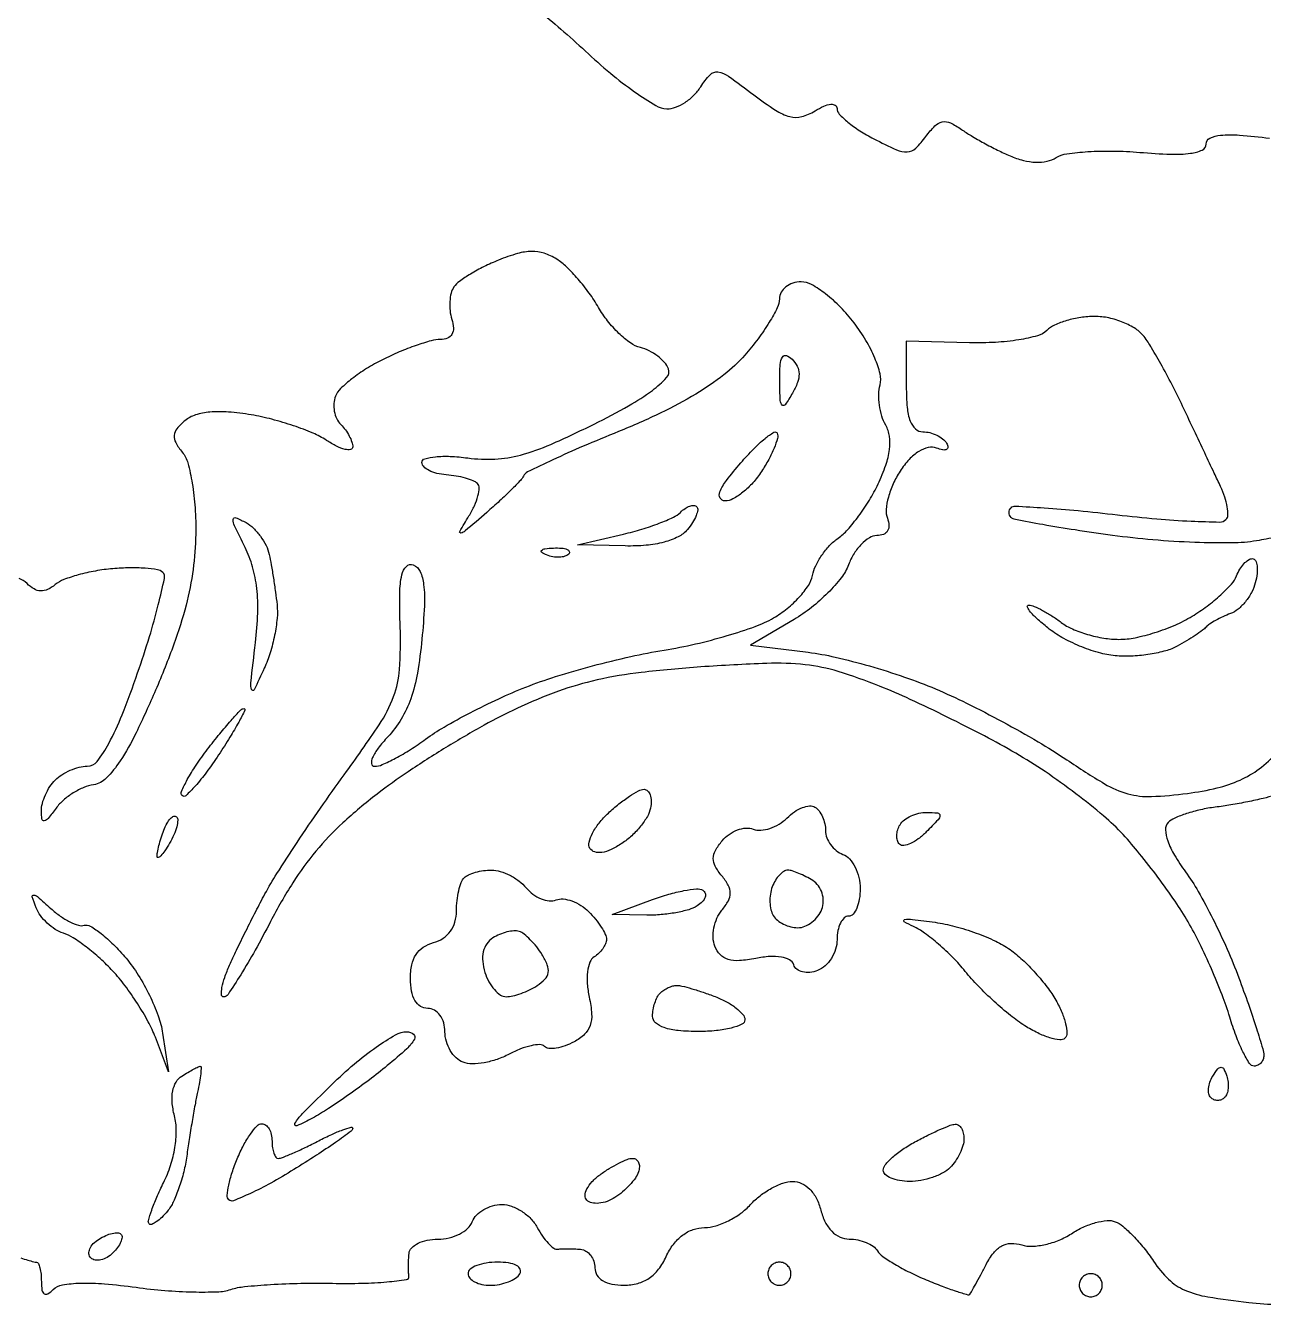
# Model space of a CAD drawing. Extents: x 0 to 102, y 0 to 135.
# Drawn here: x 13.76 to 22.84, y 16.02 to 25.4 of the extents above; entities that cross this region are included whole.
import ezdxf

# ---------------------------------------------------------------- set-up
doc = ezdxf.new("R2010")
doc.units = 0
doc.header["$MEASUREMENT"] = 0

msp = doc.modelspace()

# ---------------------------------------------------------------- linework, layer by layer
for points in [[(17.517671, 25.509524, -0.014416), (17.685251, 25.373215, -0.010283), (17.865142, 25.211496, 0.014989), (18.048528, 25.04973, 0.019325), (18.226769, 24.91304, 0.017408), (18.381256, 24.811656, 0.136138), (18.463233, 24.788496, 0.092206), (18.527034, 24.800051, 0.053054), (18.596933, 24.835475, 0.050561), (18.661955, 24.887639, 0.058919), (18.711489, 24.949402, -0.049492), (18.780238, 25.038508, -0.245468), (18.83814, 25.058556, -0.117749), (18.915319, 25.027505, -0.008669), (19.100337, 24.891393, 0.017723), (19.260757, 24.777795, 0.080897), (19.364796, 24.731424, 0.12825), (19.453022, 24.731184, 0.076616), (19.550031, 24.772808, -0.032185), (19.614566, 24.807553, -0.080035), (19.666101, 24.821806, -0.165429), (19.6983, 24.814681, -0.26204), (19.7118, 24.790689, 0.191014), (19.727902, 24.750079, 0.031309), (19.790765, 24.691134, 0.030628), (19.877675, 24.627846, 0.022734), (19.980618, 24.568534, 0.013347), (20.1471, 24.487999, 0.117666), (20.226808, 24.472702, 0.183169), (20.288341, 24.499224, 0.042559), (20.363593, 24.585643, -0.037334), (20.429561, 24.663015, -0.149237), (20.483774, 24.692201, -0.160612), (20.542633, 24.685049, -0.04519), (20.623526, 24.63768, 0.020331), (20.694389, 24.591312, 0.009802), (20.788607, 24.537473, 0.009702), (20.889171, 24.4851, 0.013721), (20.9808, 24.442711, 0.039263), (21.078175, 24.409644, 0.053235), (21.170047, 24.396461, 0.060883), (21.25183, 24.403468, 0.087079), (21.319279, 24.430471, -0.104533), (21.397383, 24.458647, -0.018884), (21.551829, 24.474166, -0.019625), (21.73711, 24.478453, -0.016659), (21.932629, 24.468782, 0.011575), (22.158567, 24.455302, 0.040238), (22.304598, 24.46173, 0.07428), (22.390604, 24.485784, 0.295637), (22.419, 24.529611, -0.290613), (22.446487, 24.572909, -0.087117), (22.525392, 24.594383, -0.042938), (22.663537, 24.595224, -0.011142), (22.88494, 24.57256, 0.015518)], [(22.920996, 19.752321, -0.019358), (22.837874, 19.72944, -0.008006), (22.72387, 19.704676, -0.007907), (22.600659, 19.681991, -0.010093), (22.486422, 19.665185, 0.023219), (22.378691, 19.646435, 0.024469), (22.275064, 19.618014, 0.025062), (22.188685, 19.584837, 0.092403), (22.140666, 19.551906, 0.213672), (22.120915, 19.500121, 0.070754), (22.137282, 19.4185, 0.049598), (22.186398, 19.313705, 0.024029), (22.268277, 19.190206, -0.02947), (22.360629, 19.047566, -0.012379), (22.468448, 18.845863, -0.012198), (22.57341, 18.623915, -0.015528), (22.658741, 18.414122, -0.004715), (22.728939, 18.219288, -0.006464), (22.788168, 18.04261, -0.004333), (22.834514, 17.89377, -0.073432), (22.842, 17.843072, -0.091245), (22.836585, 17.813649, -0.095768), (22.821082, 17.78864, -0.099547), (22.797959, 17.771905, -0.10742), (22.770791, 17.766, -0.259775), (22.737348, 17.784633, -0.023329), (22.688975, 17.871618, -0.025673), (22.638551, 17.987781, -0.017036), (22.592263, 18.12555, 0.019413), (22.536927, 18.287695, 0.011127), (22.458345, 18.478887, 0.011104), (22.370665, 18.667861, 0.018123), (22.287075, 18.8235, 0.017673), (22.191188, 18.97494, 0.010072), (22.065299, 19.151301, 0.010049), (21.931267, 19.323936, 0.016372), (21.809953, 19.464218, 0.03057), (21.667264, 19.600904, 0.013536), (21.463623, 19.764147, 0.01334), (21.237895, 19.92597, 0.017514), (21.0231, 20.060718, 0.010342), (20.793003, 20.187788, 0.006563), (20.520071, 20.326688, 0.00659), (20.248419, 20.456057, 0.01211), (20.023461, 20.553043, 0.021394), (19.719205, 20.660688, 0.04755), (19.478625, 20.710018, 0.036103), (19.195246, 20.719951, 0.008086), (18.712161, 20.694174, 0.011472), (18.275527, 20.653704, 0.026643), (17.951473, 20.598532, 0.031162), (17.667448, 20.515561, 0.022525), (17.362492, 20.389649, 0.018105), (17.123645, 20.267476, 0.010192), (16.84253, 20.102991, 0.010161), (16.565187, 19.925181, 0.016357), (16.337236, 19.761361, 0.02191), (16.086207, 19.550065, 0.032747), (15.888336, 19.342647, 0.032782), (15.71939, 19.11134, 0.022021), (15.556344, 18.827405, -0.007897), (15.442418, 18.615362, -0.012277), (15.336887, 18.43663, -0.006529), (15.243784, 18.291689, -0.250419), (15.210934, 18.273913, -0.409695), (15.195015, 18.289424, -0.052203), (15.199423, 18.342033, -0.037628), (15.21962, 18.417012, -0.020102), (15.255112, 18.50625, -0.007173), (15.305835, 18.615954, -0.003418), (15.374067, 18.755678, -0.003387), (15.447367, 18.900741, -0.004807), (15.514663, 19.028667, -0.018097), (15.602396, 19.178379, -0.005104), (15.749861, 19.4052, -0.005138), (15.921885, 19.658297, -0.005402), (16.096265, 19.903575, 0.009495), (16.352392, 20.270154, 0.057193), (16.458806, 20.476266, 0.075215), (16.501939, 20.67648, 0.023014), (16.506913, 20.986869, -0.009504), (16.50419, 21.234705, -0.050093), (16.518849, 21.369756, -0.143839), (16.552003, 21.431327, -0.297744), (16.603152, 21.442355, -0.201856), (16.653056, 21.394469, -0.073139), (16.678972, 21.297694, -0.041348), (16.684104, 21.14217, -0.011415), (16.666376, 20.89804, -0.019392), (16.632811, 20.649239, -0.04077), (16.58377, 20.460623, -0.050546), (16.513611, 20.31038, -0.05413), (16.41606, 20.180996, 0.024216), (16.345196, 20.097841, 0.058269), (16.303605, 20.028603, 0.138437), (16.297, 19.984728, 0.377852), (16.318698, 19.9656, 0.102932), (16.375535, 19.977426, 0.019239), (16.471956, 20.023855, 0.019868), (16.582191, 20.087993, 0.017013), (16.692995, 20.163914, -0.027315), (16.828751, 20.252881, -0.011518), (17.019937, 20.35794, -0.011355), (17.22986, 20.461092, -0.014534), (17.427817, 20.545944, -0.018483), (17.64561, 20.622722, -0.01006), (17.918058, 20.701609, -0.010011), (18.198686, 20.77079, -0.015635), (18.443017, 20.817885, 0.016628), (18.672061, 20.862504, 0.015004), (18.905703, 20.923573, 0.015224), (19.111732, 20.990961, 0.045253), (19.246224, 21.053785, 0.038477), (19.345562, 21.122384, 0.037086), (19.434537, 21.206178, 0.039447), (19.50144, 21.291957, 0.098639), (19.531279, 21.365193, -0.065018), (19.554714, 21.435885, -0.038184), (19.599538, 21.513042, -0.03755), (19.65712, 21.584587, -0.051804), (19.71937, 21.638584, 0.058283), (19.788993, 21.700572, 0.022871), (19.87006, 21.800578, 0.022266), (19.948724, 21.91783, 0.025839), (20.01251, 22.036065, 0.02617), (20.069519, 22.174465, 0.052481), (20.096848, 22.289346, 0.067746), (20.09621, 22.385833, 0.092339), (20.068408, 22.46806, -0.055449), (20.040417, 22.534371, -0.037761), (20.023083, 22.614459, -0.038003), (20.018086, 22.695354, -0.060449), (20.02741, 22.763986, 0.126846), (20.027681, 22.843075, 0.037161), (19.988773, 22.95924, 0.03434), (19.923202, 23.089569, 0.029211), (19.837106, 23.21727, 0.030585), (19.737361, 23.332672, 0.034432), (19.627924, 23.430226, 0.036812), (19.524638, 23.498728, 0.128712), (19.447959, 23.5188, 0.076333), (19.387153, 23.509463, 0.089475), (19.335553, 23.482388, 0.100751), (19.301059, 23.442116, 0.127549), (19.2888, 23.394844, -0.115783), (19.273392, 23.329198, -0.022572), (19.214058, 23.222173, -0.022877), (19.131765, 23.101134, -0.019425), (19.034358, 22.981094, -0.047909), (18.88148, 22.837378, -0.028631), (18.675595, 22.696062, -0.02449), (18.418349, 22.557089, -0.015793), (18.108241, 22.420548, 0.005416), (17.848955, 22.31275, 0.008229), (17.62626, 22.212953, 0.003835), (17.44019, 22.124118, 0.172346), (17.410659, 22.094048, -0.081458), (17.388894, 22.062068, -0.00732), (17.320835, 21.992548, -0.009367), (17.236401, 21.911871, -0.007181), (17.141256, 21.8268, -0.001982), (16.984417, 21.691657, -0.129987), (16.952484, 21.676281, -0.641635), (16.944117, 21.687999, -0.006619), (17.011427, 21.801803, 0.029981), (17.051249, 21.876928, 0.042003), (17.076816, 21.948409, 0.048641), (17.086426, 22.007079, 0.215899), (17.07441, 22.03899, 0.102188), (17.043306, 22.059445, 0.026365), (16.986102, 22.078742, 0.025707), (16.917114, 22.094257, 0.023663), (16.844963, 22.103141, -0.041149), (16.77653, 22.114004, -0.058083), (16.718711, 22.135486, -0.07385), (16.679277, 22.16359, -0.203796), (16.6662, 22.194342, -0.338268), (16.687071, 22.221662, -0.042464), (16.765169, 22.235969, -0.036018), (16.87395, 22.238613, -0.02141), (17.003115, 22.226889, 0.046474), (17.201573, 22.218856, 0.052511), (17.389847, 22.248729, 0.037972), (17.61189, 22.326821, 0.012156), (17.928813, 22.475405, 0.012377), (18.182843, 22.610077, 0.032026), (18.356647, 22.723019, 0.043497), (18.461383, 22.816227, 0.288378), (18.474346, 22.881819, 0.091842), (18.446003, 22.928091, 0.048032), (18.396028, 22.973912, 0.045559), (18.333886, 23.012441, 0.052092), (18.268466, 23.037055, -0.090986), (18.195871, 23.070988, -0.036452), (18.111078, 23.141199, -0.034552), (18.028455, 23.232186, -0.036806), (17.961048, 23.331865, 0.026592), (17.893789, 23.435836, 0.021727), (17.811432, 23.539614, 0.022255), (17.727077, 23.628586, 0.052368), (17.655038, 23.68483, 0.059717), (17.562252, 23.728393, 0.084047), (17.472061, 23.742205, 0.066917), (17.367733, 23.726505, 0.025271), (17.228059, 23.67811, 0.018893), (17.121809, 23.630425, 0.020447), (17.022296, 23.575994, 0.02045), (16.9413, 23.522662, 0.08644), (16.900781, 23.481303, 0.089653), (16.880508, 23.436374, 0.045049), (16.870867, 23.374672, 0.042782), (16.872255, 23.307106, 0.048945), (16.885332, 23.24385, -0.059547), (16.897141, 23.179945, -0.144752), (16.886608, 23.133654, -0.173215), (16.854468, 23.105661, -0.093649), (16.802278, 23.0958, 0.067493), (16.733661, 23.086495, 0.0163), (16.623989, 23.05231, 0.016434), (16.499645, 23.004422, 0.015659), (16.37666, 22.94775, 0.023532), (16.25963, 22.882262, 0.025908), (16.153115, 22.80797, 0.026542), (16.06963, 22.735644, 0.105866), (16.032009, 22.679803, 0.079458), (16.020117, 22.627443, 0.063022), (16.023665, 22.56946, 0.06374), (16.041408, 22.51488, 0.086158), (16.071227, 22.472533, -0.039279), (16.104662, 22.433387, -0.03522), (16.132934, 22.388087, -0.036983), (16.152447, 22.343631, -0.085123), (16.1586, 22.30775, -0.361732), (16.142788, 22.288754, -0.10785), (16.102142, 22.290072, -0.056431), (16.040194, 22.313392, -0.026821), (15.966403, 22.356273, 0.045257), (15.867619, 22.408911, 0.018297), (15.724729, 22.46311, 0.017928), (15.565739, 22.510572, 0.021724), (15.413577, 22.543133, 0.022079), (15.246786, 22.563789, 0.041781), (15.111426, 22.563188, 0.053469), (15.005183, 22.542226, 0.098086), (14.927931, 22.500306, 0.045196), (14.868853, 22.441505, 0.154339), (14.848423, 22.391964, 0.152094), (14.860049, 22.339226, 0.043494), (14.908297, 22.269572, -0.108681), (14.949067, 22.19053, -0.024282), (14.981071, 22.041217, -0.0239), (15.001952, 21.860117, -0.020233), (15.007068, 21.667446, -0.031016), (14.987416, 21.409109, -0.028552), (14.935798, 21.147803, -0.024618), (14.846632, 20.860919, -0.014032), (14.712378, 20.523454, -0.011013), (14.569146, 20.210087, -0.032522), (14.452439, 20.004237, -0.048415), (14.350581, 19.877643, -0.164311), (14.257418, 19.830226, 0.06406), (14.185621, 19.810122, 0.039644), (14.107812, 19.769592, 0.039224), (14.036081, 19.716422, 0.055845), (13.982468, 19.658052, -0.011953), (13.924403, 19.582503, -0.175254), (13.896147, 19.565387, -0.427696), (13.878883, 19.57747, -0.037977), (13.8744, 19.63641, -0.065873), (13.881771, 19.692115, -0.039104), (13.904221, 19.755325, -0.038469), (13.937056, 19.815954, -0.053087), (13.97592, 19.86408, -0.055635), (14.024556, 19.902949, -0.038755), (14.08676, 19.935778, -0.039126), (14.152252, 19.958206, -0.063013), (14.210688, 19.9656, 0.232109), (14.283555, 20.001353, 0.040787), (14.369245, 20.133006, 0.029854), (14.466732, 20.342378, 0.010787), (14.580696, 20.650271, 0.008713), (14.667602, 20.916522, 0.013512), (14.732321, 21.149409, 0.007723), (14.777481, 21.343516, 0.254954), (14.764391, 21.388009, 0.158978), (14.726496, 21.407262, 0.020587), (14.635054, 21.417695, 0.022332), (14.522245, 21.420829, 0.016938), (14.398612, 21.414548, 0.022999), (14.270875, 21.397768, 0.023225), (14.145642, 21.369363, 0.023797), (14.03931, 21.334471, 0.081251), (13.976565, 21.297976, -0.060382), (13.920691, 21.262294, -0.122039), (13.869886, 21.25174, -0.124043), (13.820587, 21.266176, -0.063511), (13.769295, 21.305865, 0.106079), (13.710899, 21.343628, 0.03177)], [(22.930548, 21.647339, -0.016538), (22.789675, 21.619309, -0.038293), (22.60852, 21.603547, -0.011929), (22.33535, 21.607268, -0.011847), (22.029292, 21.626013, -0.012803), (21.732315, 21.658953, -0.003949), (21.458049, 21.698715, -0.00606), (21.221234, 21.737903, -0.002383), (21.019468, 21.774801, -0.151073), (20.98799, 21.79141, -0.0984), (20.977174, 21.807591, -0.098082), (20.97335, 21.826696, -0.098421), (20.977101, 21.845763, -0.099831), (20.98785, 21.861836, -0.212404), (21.019568, 21.873912, -0.0029), (21.231521, 21.861049, -0.007592), (21.479853, 21.84074, -0.004849), (21.767868, 21.809955, 0.007184), (22.057053, 21.780411, 0.010915), (22.309139, 21.763847, 0.005803), (22.519932, 21.757061, 0.204264), (22.564646, 21.775046, 0.192483), (22.578657, 21.80772, 0.046334), (22.574585, 21.867655, 0.040917), (22.556553, 21.940636, 0.030781), (22.525446, 22.017277, -0.001134), (22.478516, 22.115727, -0.000355), (22.408635, 22.263453, -0.000355), (22.330849, 22.428496, -0.000393), (22.255871, 22.5882, 0.008425), (22.179252, 22.744809, 0.008142), (22.09655, 22.900559, 0.008087), (22.019316, 23.035267, 0.029364), (21.963975, 23.11695, 0.085788), (21.902391, 23.173801, 0.04661), (21.810826, 23.221605, 0.044553), (21.705474, 23.254073, 0.052524), (21.601743, 23.265, 0.036583), (21.499047, 23.257476, 0.034196), (21.39614, 23.235043, 0.036035), (21.307588, 23.202213, 0.089821), (21.251059, 23.163019, -0.130271), (21.182507, 23.123192, -0.026976), (21.045004, 23.093411, -0.026022), (20.873564, 23.07494, -0.019677), (20.684239, 23.071922), (20.2194, 23.082806), (20.2194, 22.750903, 0.021482), (20.225964, 22.598189, 0.06662), (20.248318, 22.497733, 0.119303), (20.28674, 22.440285, 0.188131), (20.341307, 22.419, -0.061228), (20.391772, 22.412797, -0.051131), (20.442587, 22.394433, -0.053261), (20.486173, 22.367388, -0.089092), (20.514901, 22.335369, -0.10845), (20.524872, 22.306959, -0.320181), (20.515521, 22.289773, -0.166045), (20.487309, 22.286265, -0.040278), (20.441591, 22.299704, 0.14845), (20.380495, 22.304089, 0.085647), (20.31184, 22.27555, 0.06614), (20.241049, 22.216295, 0.040458), (20.174096, 22.130188, 0.0388), (20.123188, 22.037548, 0.040057), (20.087834, 21.939123, 0.043336), (20.071666, 21.849336, 0.114989), (20.080543, 21.785153, -0.074609), (20.092191, 21.732437, -0.154688), (20.082341, 21.691909, -0.167409), (20.051784, 21.666499, -0.090735), (20.003151, 21.6576, 0.139624), (19.948855, 21.642136, 0.061286), (19.89007, 21.594859, 0.053897), (19.836036, 21.525718, 0.048125), (19.795607, 21.444014, -0.074144), (19.742185, 21.348808, -0.030889), (19.644682, 21.237887, -0.029717), (19.523751, 21.129989, -0.033881), (19.395851, 21.042234), (19.0773, 20.854039), (19.5003, 20.801483, -0.026415), (19.698657, 20.76612, -0.012677), (19.948947, 20.700982, -0.012531), (20.207325, 20.619635, -0.017492), (20.433609, 20.533152, -0.014919), (20.661786, 20.428542, -0.008923), (20.926837, 20.291379, -0.008929), (21.186069, 20.145267, -0.015309), (21.396078, 20.013097, 0.013802), (21.673763, 19.837164, 0.066438), (21.845396, 19.763695, 0.077929), (22.017296, 19.743625, 0.023145), (22.281668, 19.766309, 0.025325), (22.499401, 19.806496, 0.047745), (22.668371, 19.864104, 0.054197), (22.808747, 19.946783, 0.044743), (22.938237, 20.062664, 0.028219)], [(13.723649, 16.359489, 0.009838), (13.774722, 16.342884, 0.008575), (13.818029, 16.330548, 0.065182), (13.839019, 16.3278, -0.297951), (13.852723, 16.318839, -0.042845), (13.864007, 16.285553, -0.037109), (13.871839, 16.239098, -0.023216), (13.8744, 16.18398, 0.035597), (13.878786, 16.122453, 0.216317), (13.89555, 16.096206, 0.291688), (13.922168, 16.095974, 0.056679), (13.961567, 16.127327, -0.157095), (14.028438, 16.161612, -0.033946), (14.159496, 16.174001, -0.027654), (14.338417, 16.168826, -0.012928), (14.568917, 16.143354, 0.013566), (14.780903, 16.120202, 0.014811), (14.987713, 16.109431, 0.014379), (15.164565, 16.110553, 0.068164), (15.264135, 16.127769, -0.052025), (15.365819, 16.148739, -0.00978), (15.555369, 16.163908, -0.010365), (15.778485, 16.172742, -0.009327), (16.009777, 16.172786, 0.010111), (16.227917, 16.173169, 0.017203), (16.410004, 16.183446, 0.011547), (16.553008, 16.199802, 0.418485), (16.570974, 16.223874, -0.028291), (16.56803, 16.25478, -0.010508), (16.56727, 16.298461, -0.010374), (16.568436, 16.346245, -0.012333), (16.571582, 16.39125, -0.174087), (16.59057, 16.431671, -0.081449), (16.638126, 16.465936, -0.065707), (16.705851, 16.489179, -0.049885), (16.784049, 16.497, 0.058092), (16.865091, 16.506448, 0.059009), (16.941333, 16.534277, 0.065064), (17.001631, 16.575336, 0.119725), (17.035194, 16.6239, -0.102799), (17.066386, 16.672428, -0.066754), (17.119193, 16.713523, -0.06305), (17.184568, 16.741323, -0.069146), (17.252768, 16.7508, -0.086703), (17.324046, 16.738347, -0.057685), (17.398506, 16.701345, -0.056172), (17.464738, 16.646831, -0.069742), (17.511749, 16.582442, 0.028447), (17.55071, 16.518649, 0.038509), (17.593281, 16.466235, 0.042878), (17.633406, 16.430616, 0.20005), (17.662776, 16.42326, -0.02827), (17.693401, 16.426116, -0.010375), (17.736868, 16.426798, -0.010247), (17.784496, 16.425581, -0.012105), (17.82945, 16.422418, -0.114678), (17.869812, 16.408917, -0.09074), (17.904136, 16.378066, -0.084282), (17.927222, 16.334732, -0.080504), (17.9352, 16.2855, 0.141044), (17.950332, 16.232924, 0.118971), (17.991902, 16.192332, 0.088019), (18.05924, 16.166903, 0.046405), (18.148514, 16.1586, 0.065017), (18.249098, 16.171735, 0.085079), (18.333254, 16.210275, 0.08157), (18.402284, 16.276145, 0.054682), (18.458193, 16.3701, -0.055462), (18.510759, 16.458124, -0.069295), (18.578137, 16.525217, -0.075572), (18.655994, 16.567151, -0.08601), (18.739368, 16.5816, 0.074394), (18.821281, 16.593856, 0.041817), (18.914869, 16.631303, 0.040637), (19.005079, 16.686045, 0.052191), (19.0773, 16.7508, -0.044431), (19.147298, 16.815545, -0.038703), (19.230821, 16.870298, -0.040615), (19.314712, 16.907933, -0.085337), (19.3849, 16.92, -0.10977), (19.451842, 16.905124, -0.089607), (19.511871, 16.862625, -0.077254), (19.560102, 16.795321, -0.055478), (19.59246, 16.7085, 0.055436), (19.62487, 16.621514, 0.077635), (19.673137, 16.554244, 0.090019), (19.7333, 16.511845, 0.109015), (19.800578, 16.497, -0.050207), (19.863819, 16.490634, -0.047716), (19.925664, 16.471772, -0.051362), (19.977159, 16.444039, -0.105533), (20.008692, 16.411118, 0.101743), (20.047252, 16.370251, 0.018438), (20.135274, 16.313238, 0.019185), (20.245063, 16.253326, 0.016349), (20.365075, 16.198508, 0.007812), (20.482631, 16.151533, 0.01251), (20.584527, 16.115545, 0.006317), (20.669939, 16.088949, 0.30499), (20.68623, 16.094039, 0.041368), (20.697147, 16.110231, 0.002018), (20.728568, 16.166871, 0.003267), (20.765222, 16.234619, 0.00235), (20.805293, 16.310716, -0.046608), (20.860739, 16.396624, -0.100903), (20.920425, 16.447244, -0.119947), (20.988019, 16.465479, -0.083212), (21.066696, 16.454289, 0.088944), (21.142726, 16.444356, 0.043896), (21.23959, 16.457537, 0.041699), (21.340644, 16.489499, 0.047625), (21.430323, 16.536742, -0.038298), (21.516858, 16.584408, -0.039795), (21.608565, 16.617612, -0.043067), (21.692048, 16.632954, -0.116079), (21.751429, 16.62486, -0.084943), (21.80756, 16.591514, -0.023379), (21.88284, 16.521061, -0.022914), (21.961945, 16.431941, -0.022126), (22.033545, 16.334941, 0.051661), (22.144258, 16.202117, 0.091372), (22.26239, 16.122941, 0.061854), (22.431344, 16.0735, 0.013612), (22.731459, 16.03307, 0.013156), (22.953728, 16.015167, 0.012507)]]:
    msp.add_lwpolyline(points, format="xyb")
for points in [[(19.382167, 22.951673, -0.081552), (19.419587, 22.89955, -0.112876), (19.432947, 22.843776, -0.092968), (19.421616, 22.779727, -0.04153), (19.384739, 22.702103, -0.016776), (19.331735, 22.617573, -0.471567), (19.309054, 22.615391, -0.18983), (19.294706, 22.648385, -0.006175), (19.291373, 22.79547, -0.016922), (19.294134, 22.91279, -0.117828), (19.310533, 22.967356, -0.358555), (19.339753, 22.978212, -0.113627)], [(19.27298, 22.407733, -0.17279), (19.275045, 22.370646, -0.026255), (19.249981, 22.299585, -0.026807), (19.209926, 22.215634, -0.020316), (19.157501, 22.128059, -0.037144), (19.093913, 22.045154, -0.040374), (19.020375, 21.975044, -0.044079), (18.948112, 21.926372, -0.126833), (18.890038, 21.9114, -0.275111), (18.854183, 21.932743, -0.225853), (18.851798, 21.977992, -0.06597), (18.899793, 22.061174, -0.014035), (19.005518, 22.191075, -0.015633), (19.099866, 22.29389, -0.02906), (19.18349, 22.370084, -0.034306), (19.248463, 22.415713, -0.457608)], [(18.681866, 21.869734, -0.24114), (18.689527, 21.845994, -0.056262), (18.677865, 21.804422, -0.045883), (18.651853, 21.754166, -0.030864), (18.613697, 21.701944, -0.104728), (18.546104, 21.648462, -0.050682), (18.442383, 21.609492, -0.042396), (18.310689, 21.586426, -0.028252), (18.157491, 21.581498), (17.8083, 21.589996), (18.145239, 21.668867, 0.015772), (18.28013, 21.704965, 0.017897), (18.406825, 21.748193, 0.017344), (18.511109, 21.792196, 0.088083), (18.562599, 21.828159, -0.046337), (18.596239, 21.856081, -0.066287), (18.630807, 21.873545, -0.086378), (18.66096, 21.878507, -0.196514)], [(15.37578, 21.752506, -0.065351), (15.430216, 21.711915, -0.042634), (15.481626, 21.652626, -0.042409), (15.522597, 21.584946, -0.061402), (15.545678, 21.519058, -0.010125), (15.560484, 21.443713, -0.004741), (15.576743, 21.345655, -0.004695), (15.591854, 21.242487, -0.006567), (15.60328, 21.15, -0.051519), (15.603957, 21.050822, -0.02546), (15.585483, 20.926074, -0.024958), (15.552913, 20.797362, -0.033267), (15.509959, 20.6847, -0.006526), (15.434792, 20.526605, -0.666662), (15.416784, 20.527724, -0.11128), (15.411346, 20.57648, -0.001561), (15.445125, 20.872312, 0.020728), (15.461529, 21.089557, 0.035783), (15.454715, 21.2706, 0.041731), (15.424118, 21.427518, 0.046723), (15.368548, 21.57106, -0.004733), (15.291554, 21.729127, -0.121503), (15.282051, 21.775532, -0.519261), (15.301567, 21.788126, -0.031365)], [(17.63205, 21.566321, -0.028489), (17.690947, 21.565391, -0.077125), (17.731554, 21.556024, -0.208169), (17.746997, 21.540403, -0.296942), (17.743088, 21.521887, -0.126455), (17.715429, 21.505539, -0.060344), (17.674372, 21.498842, -0.05415), (17.627203, 21.502008, -0.051402), (17.580937, 21.515209, -0.054073), (17.545687, 21.533952, -0.470617), (17.544228, 21.54937, -0.168741), (17.568911, 21.561326, -0.018894)], [(22.758531, 21.4884, -0.279012), (22.780812, 21.474917, -0.090512), (22.792746, 21.436594, -0.059987), (22.792834, 21.379639, -0.034384), (22.78004, 21.31204, -0.057949), (22.752305, 21.240859, -0.047729), (22.707427, 21.172763, -0.049623), (22.653183, 21.117628, -0.085718), (22.597611, 21.085561, 0.01901), (22.542324, 21.062812, 0.019), (22.488916, 21.035926, 0.019227), (22.444197, 21.008949, 0.068109), (22.419, 20.986971, -0.055855), (22.392459, 20.962655, -0.01104), (22.339423, 20.925744, -0.011571), (22.275379, 20.885342, -0.010525), (22.2075, 20.846603, -0.057328), (22.123376, 20.812708, -0.026612), (22.008172, 20.787517, -0.025942), (21.882993, 20.773666, -0.032774), (21.766538, 20.774505, -0.047706), (21.646033, 20.79495, -0.028635), (21.50819, 20.840731, -0.028498), (21.375059, 20.902578, -0.043689), (21.268679, 20.972152, -0.014395), (21.186947, 21.04034, -0.033627), (21.130988, 21.096967, -0.07523), (21.10801, 21.133448, -0.552361), (21.117441, 21.147309, -0.092405), (21.156666, 21.138529, -0.020872), (21.21855, 21.108923, -0.02094), (21.288156, 21.068153, -0.018962), (21.35652, 21.020409, 0.059476), (21.438028, 20.972789, 0.031263), (21.548516, 20.932779, 0.030601), (21.668404, 20.905499, 0.040967), (21.77952, 20.896516, 0.050408), (21.898599, 20.908699, 0.025906), (22.043884, 20.946491, 0.025458), (22.190794, 21.001318, 0.034869), (22.316091, 21.0662, 0.022961), (22.425986, 21.140329, 0.024264), (22.526531, 21.222951, 0.024821), (22.605661, 21.302178, 0.092448), (22.642392, 21.361984, -0.043472), (22.665953, 21.410352, -0.05076), (22.696518, 21.451265, -0.058163), (22.729123, 21.479378, -0.149947)], [(15.360406, 20.3886, -0.558041), (15.367932, 20.376401, -0.008748), (15.32197, 20.28869, -0.013578), (15.258073, 20.178965, -0.00753), (15.17452, 20.04848, -0.013334), (15.085211, 19.921043, -0.022905), (15.003303, 19.820525, -0.019872), (14.934781, 19.749758, -0.407313), (14.907722, 19.750078, -0.311399), (14.902109, 19.78064, -0.019514), (14.945118, 19.867196, -0.023241), (15.009383, 19.972807, -0.014621), (15.093608, 20.090197, -0.007754), (15.183669, 20.204552, -0.011731), (15.265866, 20.300944, -0.006567), (15.337098, 20.378539, -0.206615)], [(18.295756, 19.7964, -0.198919), (18.322078, 19.785497, -0.113928), (18.340584, 19.75588, -0.081122), (18.34823, 19.711265, -0.050942), (18.343253, 19.658458, -0.083995), (18.319869, 19.596959, -0.037506), (18.270388, 19.525544, -0.03576), (18.205387, 19.456105, -0.040417), (18.133612, 19.399692, -0.034203), (18.053325, 19.354047, -0.073886), (17.985622, 19.333025, -0.112719), (17.933725, 19.336711, -0.182436), (17.899086, 19.363391, -0.20178), (17.892091, 19.40805, -0.059413), (17.917133, 19.474269, -0.04923), (17.966107, 19.549248, -0.035962), (18.033876, 19.622157, -0.018353), (18.11097, 19.688868, -0.022385), (18.187953, 19.745216, -0.021654), (18.255658, 19.786151, -0.125781)], [(19.54942, 19.665285, -0.096143), (19.579213, 19.637792, -0.052678), (19.604352, 19.594745, -0.049777), (19.621431, 19.543865, -0.056151), (19.6272, 19.492652, 0.091671), (19.636677, 19.441394, 0.066724), (19.664477, 19.390375, 0.065174), (19.705589, 19.347321, 0.078133), (19.7541, 19.319394, -0.119725), (19.802664, 19.285831, -0.065064), (19.843723, 19.225533, -0.059009), (19.871552, 19.149291, -0.058092), (19.881, 19.068249, -0.039889), (19.874806, 18.990731, -0.059158), (19.856149, 18.925269, -0.077805), (19.828775, 18.880734, -0.219522), (19.7964, 18.8658, 0.193529), (19.764088, 18.852807, 0.087393), (19.736651, 18.815318, 0.067241), (19.718031, 18.759719, 0.047258), (19.7118, 18.693945, -0.076116), (19.701113, 18.624147, -0.06478), (19.669801, 18.556455, -0.066816), (19.623487, 18.501029, -0.093997), (19.568823, 18.467224, -0.064897), (19.511759, 18.453453, -0.085368), (19.458396, 18.456827, -0.103958), (19.41702, 18.476339, -0.151452), (19.393675, 18.508875, 0.189992), (19.363423, 18.544992, 0.082752), (19.303282, 18.565787, 0.059293), (19.21856, 18.56997, 0.03208), (19.114954, 18.556081, -0.031214), (18.994781, 18.53976, -0.090564), (18.911721, 18.54877, -0.12929), (18.85455, 18.583495, -0.100686), (18.815338, 18.645063, -0.083607), (18.802754, 18.707277, -0.056261), (18.808534, 18.779692, -0.055107), (18.830693, 18.850785, -0.070232), (18.866694, 18.909177, 0.046463), (18.914064, 18.978438, 0.128334), (18.928667, 19.035218, 0.127465), (18.913703, 19.092135, 0.045547), (18.8658, 19.1619, -0.046669), (18.817784, 19.232167, -0.130377), (18.803317, 19.289571, -0.127279), (18.819064, 19.34746, -0.04351), (18.868995, 19.41955, -0.066345), (18.919416, 19.466107, -0.06435), (18.980774, 19.498407, -0.06956), (19.043309, 19.512203, -0.111622), (19.09714, 19.504393, 0.109972), (19.15231, 19.496205, 0.061831), (19.219064, 19.509405, 0.057169), (19.286569, 19.540606, 0.05963), (19.344206, 19.585921, -0.046574), (19.398716, 19.631122, -0.057617), (19.457055, 19.661801, -0.068516), (19.510333, 19.674399, -0.163679)], [(20.369421, 19.6272, -0.023635), (20.44955, 19.62341, -0.392789), (20.465817, 19.60515, -0.185397), (20.452826, 19.573317, -0.007828), (20.366443, 19.484186, -0.035106), (20.307816, 19.433261, -0.053354), (20.249933, 19.398688, -0.069648), (20.201155, 19.383986, -0.239178), (20.170643, 19.393957, -0.125554), (20.154653, 19.4209, -0.076805), (20.149744, 19.457742, -0.068758), (20.156248, 19.498533, -0.064627), (20.173621, 19.536971, -0.093758), (20.205207, 19.571526, -0.052917), (20.25414, 19.600695, -0.050257), (20.311719, 19.620507, -0.057804)], [(14.865506, 19.594894, -0.217548), (14.874958, 19.569552, -0.045448), (14.867103, 19.52157, -0.039963), (14.846816, 19.462916, -0.028467), (14.815327, 19.400895, -0.015998), (14.780599, 19.345342, -0.041459), (14.751163, 19.30846, -0.123862), (14.732449, 19.29652, -0.497549), (14.722973, 19.303031, -0.060438), (14.72527, 19.333507, -0.014282), (14.736651, 19.383337, -0.014497), (14.753147, 19.440253, -0.01383), (14.773151, 19.497029, -0.033338), (14.796219, 19.546924, -0.064271), (14.822041, 19.582483, -0.109577), (14.846213, 19.598881, -0.299281)], [(17.177541, 19.2042, -0.074774), (17.24089, 19.194673, -0.044541), (17.31164, 19.165792, -0.043487), (17.378596, 19.123487, -0.056974), (17.430795, 19.07345, 0.061639), (17.480556, 19.026631, 0.062489), (17.540009, 18.993608, 0.068778), (17.599733, 18.978685, 0.119039), (17.650206, 18.985255, -0.118285), (17.702131, 18.992093, -0.060607), (17.766523, 18.977314, -0.055129), (17.832739, 18.944769, -0.054662), (17.890452, 18.898463, -0.025905), (17.93996, 18.843541, -0.028581), (17.981804, 18.785501, -0.029684), (18.011397, 18.732367, -0.112675), (18.0198, 18.69555, -0.099952), (18.013297, 18.663345, -0.052214), (17.993494, 18.627337, -0.048971), (17.964503, 18.593266, -0.053637), (17.930247, 18.566639, 0.166683), (17.898847, 18.528352, 0.058143), (17.881643, 18.458171, 0.048857), (17.879269, 18.368991, 0.036312), (17.893377, 18.271429, -0.035714), (17.911206, 18.149167, -0.100291), (17.900346, 18.063781, -0.122009), (17.859066, 17.99927, -0.066936), (17.782553, 17.944059, -0.036669), (17.71603, 17.914504, -0.047438), (17.651346, 17.897989, -0.055527), (17.597448, 17.895603, -0.181633), (17.565496, 17.910104, 0.207564), (17.531371, 17.923579, 0.045392), (17.467261, 17.915592, 0.040071), (17.388951, 17.891815, 0.029139), (17.30628, 17.853586, -0.041215), (17.217789, 17.815229, -0.038375), (17.122075, 17.790798, -0.040702), (17.033441, 17.782634, -0.094503), (16.968007, 17.794404, -0.100455), (16.917301, 17.826665, -0.06683), (16.874353, 17.880824, -0.063543), (16.845306, 17.947643, -0.070907), (16.8354, 18.017145, 0.070174), (16.826016, 18.083678, 0.089187), (16.798633, 18.139207, 0.103496), (16.7575, 18.175906, 0.131307), (16.7085, 18.189, -0.142644), (16.655516, 18.20443, -0.120504), (16.614982, 18.24672, -0.087332), (16.58977, 18.315762, -0.044003), (16.5816, 18.40842, -0.051875), (16.591974, 18.508141, -0.091055), (16.623324, 18.584643, -0.103336), (16.676403, 18.638678, -0.083343), (16.7508, 18.672087, 0.081802), (16.820928, 18.703322, 0.089729), (16.874777, 18.754631, 0.086862), (16.908447, 18.823053, 0.07112), (16.92, 18.903867, -0.02733), (16.924153, 18.979795, -0.02949), (16.936567, 19.05288, -0.030814), (16.954636, 19.113689, -0.109171), (16.9764, 19.1478, -0.092963), (17.008101, 19.169488, -0.035323), (17.05875, 19.187632, -0.03348), (17.117991, 19.200039, -0.034892)], [(19.349595, 19.202905, 0.151601), (19.320864, 19.194602, 0.059704), (19.28906, 19.167733, 0.051854), (19.259274, 19.128258, 0.044128), (19.236348, 19.081351, 0.055537), (19.222362, 19.027794, 0.045189), (19.219149, 18.968548, 0.046885), (19.226435, 18.912748, 0.082695), (19.243996, 18.869851, 0.086423), (19.274122, 18.835916, 0.05338), (19.319281, 18.807241, 0.051586), (19.371637, 18.787774, 0.063311), (19.423348, 18.7812, 0.097143), (19.474851, 18.791302, 0.066865), (19.526587, 18.820985, 0.064202), (19.570706, 18.864862, 0.07351), (19.599883, 18.916638, 0.089203), (19.610827, 18.974017, 0.07897), (19.601903, 19.034254, 0.080028), (19.574953, 19.088053, 0.095843), (19.533778, 19.126843, 0.021855), (19.483719, 19.155556, 0.02136), (19.430967, 19.180027, 0.021829), (19.382902, 19.197462, 0.071305)], [(18.726782, 19.055587, -0.183079), (18.744689, 19.033722, -0.171147), (18.744255, 19.004746, -0.109152), (18.723211, 18.972016, -0.054342), (18.684482, 18.94112, -0.070946), (18.623065, 18.913463, -0.025033), (18.528864, 18.891265, -0.02426), (18.421489, 18.876916, -0.026154), (18.3159, 18.873532), (18.0621, 18.878672), (18.3582, 18.987999, -0.018837), (18.476886, 19.026807, -0.024253), (18.588612, 19.05295, -0.023269), (18.681568, 19.06556, -0.153888)], [(13.944771, 18.920977, 0.030856), (14.012875, 18.866591, 0.036947), (14.083322, 18.824524, 0.040162), (14.146376, 18.799033, 0.150548), (14.188591, 18.798821, -0.21406), (14.233337, 18.793064, -0.029345), (14.312453, 18.737959, -0.029443), (14.40337, 18.657262, -0.020924), (14.495709, 18.556977, -0.036216), (14.585207, 18.434208, -0.025923), (14.667547, 18.285503, -0.026328), (14.731468, 18.134825, -0.049793), (14.76396, 18.007077), (14.806661, 17.7237), (14.710676, 17.9775, 0.034151), (14.658464, 18.091392, 0.01821), (14.579483, 18.224801, 0.018047), (14.488519, 18.355776, 0.026731), (14.39885, 18.462977, 0.021176), (14.305459, 18.555074, 0.020335), (14.203381, 18.640256, 0.020757), (14.107335, 18.707849, 0.066198), (14.03652, 18.741147, -0.065337), (13.976495, 18.769246, -0.045476), (13.917271, 18.815134, -0.045649), (13.867609, 18.870686, -0.068064), (13.836275, 18.927727, -0.013962), (13.808057, 19.007884, -0.528099), (13.818007, 19.020674, -0.165507), (13.84528, 19.009458, -0.004337)], [(20.4309, 18.820648, -0.029776), (20.57595, 18.791073, -0.02209), (20.732023, 18.741966, -0.022483), (20.875669, 18.682252, -0.04599), (20.9808, 18.620534, -0.032787), (21.070873, 18.54645, -0.02037), (21.166787, 18.448756, -0.020411), (21.253928, 18.344169, -0.034425), (21.316947, 18.249027, -0.029676), (21.360393, 18.16064, -0.041093), (21.387778, 18.07671, -0.047053), (21.397419, 18.007904, -0.21068), (21.383037, 17.970837, -0.230843), (21.345266, 17.957829, -0.044601), (21.272565, 17.973418, -0.039242), (21.18358, 18.008836, -0.027256), (21.08919, 18.061851, -0.028295), (20.984521, 18.137022, -0.015127), (20.863684, 18.240811, -0.015016), (20.746377, 18.354544, -0.022637), (20.651917, 18.46104, 0.024108), (20.561473, 18.562408, 0.020453), (20.456768, 18.660573, 0.020948), (20.353864, 18.742164, 0.052986), (20.271217, 18.789773, -0.033104), (20.204457, 18.824778, -0.684682), (20.207322, 18.840609, -0.078236), (20.264781, 18.842612, -0.005071)], [(17.379256, 18.753639, 0.096091), (17.340987, 18.758033, 0.041356), (17.290052, 18.749817, 0.038922), (17.235628, 18.731757, 0.041541), (17.185897, 18.705787, 0.103367), (17.141926, 18.663125, 0.092664), (17.116585, 18.604774, 0.079691), (17.111883, 18.533491, 0.053588), (17.128148, 18.453362, 0.047618), (17.157385, 18.384689, 0.056099), (17.197832, 18.326786, 0.065209), (17.242773, 18.287469, 0.151508), (17.285251, 18.274895, 0.058249), (17.332565, 18.281048, 0.025451), (17.393187, 18.299574, 0.024769), (17.456275, 18.326023, 0.03026), (17.5122, 18.357087, 0.062134), (17.568611, 18.4038, 0.150166), (17.59225, 18.45188, 0.134287), (17.58609, 18.508625, 0.045601), (17.548456, 18.583406, 0.028074), (17.507978, 18.64089, 0.028183), (17.461363, 18.693399, 0.029369), (17.415612, 18.73432, 0.091526)], [(18.535993, 18.3582, -0.061587), (18.573532, 18.353558, -0.009648), (18.64564, 18.333964, -0.010603), (18.730144, 18.307282, -0.00907), (18.817993, 18.275694, -0.032619), (18.901065, 18.237742, -0.042147), (18.971254, 18.191958, -0.04785), (19.020397, 18.145449, -0.181273), (19.035, 18.106494, -0.292659), (19.013531, 18.072956, -0.045324), (18.935595, 18.045266, -0.038532), (18.826284, 18.026078, -0.024191), (18.6966, 18.0198, -0.021908), (18.547066, 18.026355, -0.0586), (18.4428, 18.048, -0.09911), (18.38048, 18.083627, -0.216777), (18.3582, 18.1326, -0.043841), (18.362358, 18.179926, -0.036641), (18.374767, 18.228832, -0.038133), (18.392962, 18.272111, -0.077955), (18.4146, 18.3018, -0.049721), (18.440969, 18.323388, -0.037953), (18.473524, 18.341632, -0.038927), (18.507007, 18.354126, -0.06994)], [(16.555525, 18.017524, -0.169771), (16.604696, 17.999508, -0.366966), (16.6114, 17.962629, -0.078413), (16.555326, 17.8933, -0.010423), (16.4124, 17.769614, -0.011669), (16.280495, 17.665289, -0.008406), (16.128726, 17.554859, -0.008496), (15.980752, 17.454659, -0.018149), (15.8625, 17.383464, -0.026256), (15.749276, 17.328331, -0.719594), (15.734419, 17.345137, -0.06509), (15.789903, 17.417584, -0.003161), (16.005625, 17.631373, -0.018034), (16.168809, 17.77993, -0.022563), (16.33089, 17.905031, -0.02157), (16.473078, 17.995985, -0.136036)], [(15.039262, 17.764705, -0.444408), (15.046585, 17.757466, -0.01345), (15.043139, 17.709704, -0.018373), (15.034793, 17.648561, -0.010595), (15.020499, 17.57565, 0.008225), (15.0019, 17.483108, 0.003542), (14.980008, 17.359147, 0.003503), (14.958555, 17.226813, 0.004626), (14.940969, 17.10592, -0.026654), (14.918822, 16.989824, -0.023714), (14.883773, 16.872031, -0.024432), (14.841995, 16.769077, -0.064686), (14.799627, 16.702025, -0.025216), (14.757807, 16.656513, -0.041476), (14.717652, 16.623079, -0.051897), (14.684306, 16.604526, -0.306439), (14.665678, 16.608122, -0.271652), (14.65946, 16.631985, -0.014598), (14.683845, 16.709495, -0.019521), (14.720817, 16.803969, -0.012668), (14.770509, 16.910234, 0.036542), (14.822694, 17.037301, 0.038864), (14.854542, 17.168038, 0.041474), (14.864349, 17.292932, 0.060414), (14.85057, 17.402393, -0.03968), (14.833957, 17.50119, -0.068878), (14.838131, 17.584132, -0.087241), (14.862553, 17.648651, -0.117968), (14.905844, 17.69323, -0.007836), (14.949887, 17.720204, -0.01051), (14.990681, 17.743174, -0.007892), (15.025256, 17.761, -0.101193)], [(22.570201, 17.693096, -0.052621), (22.580032, 17.648424, -0.052345), (22.580346, 17.602604, -0.057227), (22.571704, 17.562464, -0.115259), (22.554712, 17.535112, -0.098356), (22.531331, 17.51948, -0.097782), (22.5037, 17.513928, -0.098103), (22.476108, 17.519299, -0.099724), (22.452829, 17.534771, -0.149701), (22.438302, 17.562124, -0.07231), (22.436435, 17.602122, -0.061761), (22.446742, 17.647978, -0.052326), (22.468318, 17.692755, -0.024362), (22.504691, 17.745661, -0.233206), (22.528501, 17.757504, -0.286646), (22.548963, 17.744819, -0.033951)], [(15.492064, 17.343, -0.166853), (15.520422, 17.333266, -0.095179), (15.544564, 17.305723, -0.076039), (15.560883, 17.264639, -0.056643), (15.5664, 17.2161, 0.034847), (15.569792, 17.167495, 0.053028), (15.58006, 17.126477, 0.069161), (15.595067, 17.098297, 0.240309), (15.612901, 17.0892, 0.096142), (15.642278, 17.094901, 0.006921), (15.719062, 17.127115, 0.009507), (15.810008, 17.168834, 0.007037), (15.909001, 17.218273, -0.011067), (16.004759, 17.265134, -0.02009), (16.08528, 17.298498, -0.017471), (16.147042, 17.318807, -0.499676), (16.1586, 17.310129, -0.240385), (16.14747, 17.288317, -0.003872), (16.031637, 17.205724, -0.009178), (15.892056, 17.111595, -0.005841), (15.726387, 17.00697, -0.011297), (15.557506, 16.908245, -0.017873), (15.408072, 16.832211, -0.012249), (15.284525, 16.778451, -0.301501), (15.2497, 16.7855, -0.223436), (15.238292, 16.817168, -0.02714), (15.249501, 16.892261, -0.028013), (15.274014, 16.984988, -0.019563), (15.311476, 17.086487, -0.023112), (15.357596, 17.184728, -0.032081), (15.408352, 17.267649, -0.033288), (15.456823, 17.327594, -0.209038)], [(20.57895, 17.339613, -0.173256), (20.60314, 17.3324, -0.100586), (20.623762, 17.309698, -0.078428), (20.637699, 17.274842, -0.056022), (20.6424, 17.23302, -0.073375), (20.635101, 17.183551, -0.038655), (20.612578, 17.125525, -0.037433), (20.579735, 17.068474, -0.047088), (20.54088, 17.02152, -0.075503), (20.488, 16.982584, -0.038434), (20.412024, 16.949821, -0.037078), (20.326729, 16.92748, -0.045545), (20.24478, 16.92, -0.040185), (20.170276, 16.925998, -0.059504), (20.107358, 16.944058, -0.078258), (20.064572, 16.970561, -0.218378), (20.0502, 17.001898, -0.177438), (20.064706, 17.041486, -0.034656), (20.118541, 17.096814, -0.032905), (20.193772, 17.155685, -0.02529), (20.28285, 17.210011, -0.009459), (20.376578, 17.258587, -0.011667), (20.465798, 17.300145, -0.010128), (20.541786, 17.331587, -0.079852)], [(18.21222, 17.0892, -0.149939), (18.23825, 17.081215, -0.144674), (18.255765, 17.059911, -0.112142), (18.261554, 17.027622, -0.069063), (18.254465, 16.989494, -0.073648), (18.231955, 16.945046, -0.031869), (18.190174, 16.893329, -0.03067), (18.137903, 16.843025, -0.035556), (18.082272, 16.802136, -0.053437), (18.024121, 16.773616, -0.062894), (17.964343, 16.760024, -0.073588), (17.912018, 16.762587, -0.14846), (17.875941, 16.781859, -0.218803), (17.862988, 16.816845, -0.100405), (17.876558, 16.864688, -0.071126), (17.914744, 16.918344, -0.044751), (17.972653, 16.969217, -0.019892), (18.041011, 17.015144, -0.021879), (18.110711, 17.053955, -0.021943), (18.172702, 17.08167, -0.094418)], [(14.45851, 16.53329, -0.227972), (14.466285, 16.511107, -0.074376), (14.457138, 16.476675, -0.056633), (14.433858, 16.436136, -0.037763), (14.39892, 16.39548, -0.061357), (14.356529, 16.362387, -0.07985), (14.31088, 16.344106, -0.097607), (14.269208, 16.342983, -0.155678), (14.23781, 16.35919, -0.174419), (14.223806, 16.388935, -0.126366), (14.22957, 16.425416, -0.093351), (14.255333, 16.463538, -0.059262), (14.2974, 16.497, -0.035334), (14.346976, 16.522995, -0.047723), (14.395051, 16.538763, -0.05681), (14.435013, 16.543098, -0.197498)], [(17.221093, 16.3278, 0.037227), (17.138184, 16.321619, 0.055981), (17.068195, 16.302949, 0.073461), (17.020354, 16.275609, 0.230178), (17.0046, 16.2432, 0.186414), (17.017076, 16.210901, 0.089706), (17.052836, 16.183451, 0.069539), (17.10597, 16.164842, 0.049547), (17.168807, 16.1586, 0.046881), (17.235498, 16.164867, 0.046318), (17.300137, 16.183451, 0.050262), (17.353488, 16.210751, 0.111412), (17.3853, 16.2432, 0.253782), (17.387141, 16.275754, 0.1651), (17.360361, 16.303493, 0.083483), (17.302448, 16.32199, 0.035659)], [(19.2888, 16.3278, 0.099038), (19.256513, 16.321341, 0.097945), (19.229051, 16.302949, 0.097945), (19.210659, 16.275487, 0.099038), (19.2042, 16.2432, 0.099038), (19.210659, 16.210913, 0.097945), (19.229051, 16.183451, 0.097945), (19.256513, 16.165059, 0.099038), (19.2888, 16.1586, 0.099038), (19.321087, 16.165059, 0.097945), (19.348549, 16.183451, 0.097945), (19.366941, 16.210913, 0.099038), (19.3734, 16.2432, 0.099038), (19.366941, 16.275487, 0.097945), (19.348549, 16.302949, 0.097945), (19.321087, 16.321341, 0.099038)], [(21.573, 16.2432, 0.099038), (21.540713, 16.236741, 0.097945), (21.513251, 16.218349, 0.097945), (21.494859, 16.190887, 0.099038), (21.4884, 16.1586, 0.099038), (21.494859, 16.126313, 0.097945), (21.513251, 16.098851, 0.097945), (21.540713, 16.080459, 0.099038), (21.573, 16.074, 0.099038), (21.605287, 16.080459, 0.097945), (21.632749, 16.098851, 0.097945), (21.651141, 16.126313, 0.099038), (21.6576, 16.1586, 0.099038), (21.651141, 16.190887, 0.097945), (21.632749, 16.218349, 0.097945), (21.605287, 16.236741, 0.099038)]]:
    msp.add_lwpolyline(points, format="xyb", close=True)

doc.saveas('drawing.dxf')
